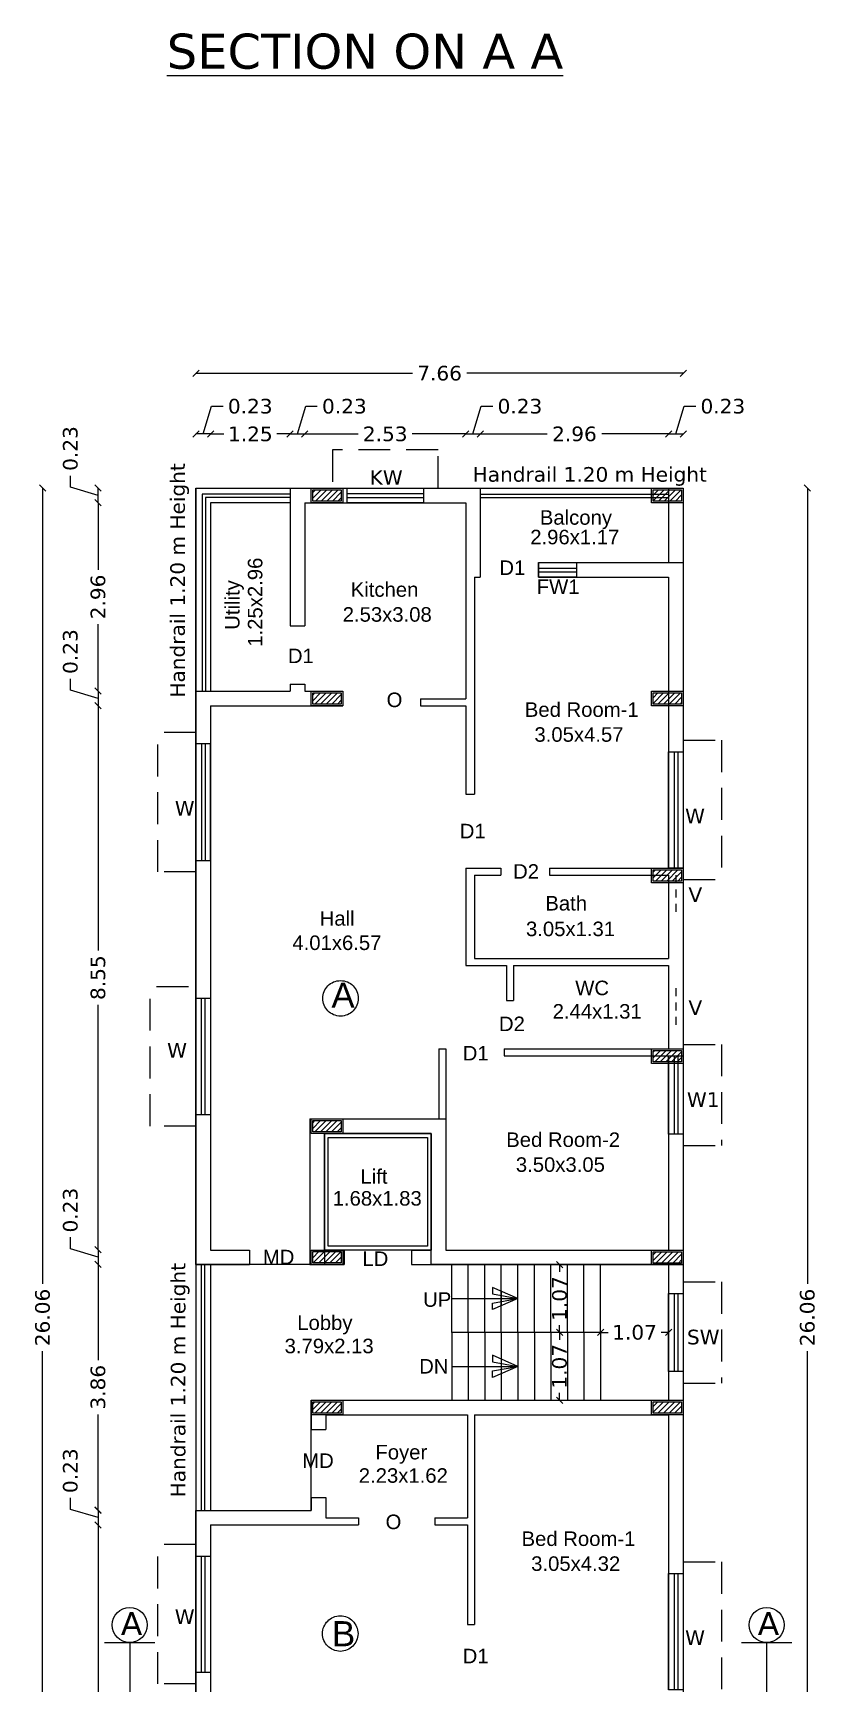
# Model space of a CAD drawing. Header units: metres. Extents: x 1161 to 1456, y 119 to 208.
# Drawn here: x 1337.3 to 1349.62, y 137.16 to 163.1 of the extents above; entities that cross this region are included whole.
import ezdxf

# ---------------------------------------------------------------- set-up
doc = ezdxf.new("R2010")
doc.units = ezdxf.units.M
doc.header["$MEASUREMENT"] = 0
doc.header["$PDMODE"] = 1
doc.header["$PDSIZE"] = -5
for name, pattern in [('ACAD_ISO02W100', [15, 12, -3]), ('DASHED', [0.75, 0.5, -0.25]), ('HIDDEN2', [0.1875, 0.125, -0.0625])]:
    doc.linetypes.add(name, pattern=pattern)
doc.layers.add('DIM', color=6, linetype='Continuous', lineweight=15)
doc.layers.add('HAT', color=9, linetype='Continuous', lineweight=15)
doc.layers.add('GRID', color=8, linetype='Continuous')
doc.layers.add('TEXT', color=7, linetype='Continuous')
doc.styles.add('100sc mnt', font='arial.ttf', dxfattribs={"height": 12})
doc.styles.get("Standard").update_dxf_attribs({"font": 'verdana.ttf'})
doc.dimstyles.new('app', dxfattribs={"dimtxt": 0.23, "dimasz": 0.1, "dimexe": 0.18, "dimexo": 0.0625, "dimgap": 0.09, "dimtad": 0, "dimzin": 0, "dimdsep": 46, "dimtxsty": 'Standard', "dimblk": 'OBLIQUE', "dimcen": 0.09, "dimse1": 1, "dimse2": 1, "dimclrd": 8, "dimclre": 8, "dimclrt": 6, "dimadec": 0, "dimazin": 0, "dimtfac": 1, "dimtofl": 0, "dimtmove": 0, "dimatfit": 3, "dimfxl": 0, "dimtolj": 1, "dimtzin": 0, "dimarcsym": 0})

# ---------------------------------------------------------------- blocks, each defined once
blk = doc.blocks.new('A$C1343161E')
at = {"layer": 'DIM'}
for p, q in [((-0.395, 0), (0.395, 0)), ((0, 0), (0, -1.205))]:
    blk.add_line(p, q, dxfattribs=at)
blk.add_circle((0, 0.275), 0.275, dxfattribs=at)
at = {"layer": 'TEXT'}
blk.add_text('A', height=0.359, dxfattribs=at).set_placement((-0.14, 0.119))
blk = doc.blocks.new('_Oblique')
at = {"layer": 'HAT', "color": 0, "linetype": 'Continuous', "lineweight": -2}
blk.add_line((-0.5, -0.5), (0.5, 0.5), dxfattribs=at)
blk = doc.blocks.new('*D115')
at = {"color": 8, "lineweight": -2}
for p, q in [((1341.452, 156.8), (1341.583, 157.235)), ((1341.583, 157.235), (1341.763, 157.235)), ((1341.337, 156.8), (1341.567, 156.8))]:
    blk.add_line(p, q, dxfattribs=at)
at = {"layer": 'DEFPOINTS', "color": 0}
for p in [(1341.567, 156.8), (1341.337, 155.704), (1341.567, 155.72)]:
    blk.add_point(p, dxfattribs=at)
at = {"color": 8, "lineweight": -2, "xscale": 0.1, "yscale": 0.1, "zscale": 0.1, "rotation": 180}
blk.add_blockref('_Oblique', (1341.337, 156.8), dxfattribs=at)
at = {"color": 8, "lineweight": -2, "xscale": 0.1, "yscale": 0.1, "zscale": 0.1}
blk.add_blockref('_Oblique', (1341.567, 156.8), dxfattribs=at)
at = {"color": 6, "insert": (1342.19, 157.235), "char_height": 0.23, "attachment_point": 5}
blk.add_mtext('\\A1;0.23', dxfattribs=at)
blk = doc.blocks.new('*D116')
at = {"color": 8, "lineweight": -2}
for p, q in [((1341.567, 156.8), (1342.407, 156.8)), ((1344.097, 156.8), (1343.257, 156.8))]:
    blk.add_line(p, q, dxfattribs=at)
at = {"layer": 'DEFPOINTS', "color": 0}
for p in [(1344.097, 156.8), (1341.567, 155.72), (1344.097, 155.72)]:
    blk.add_point(p, dxfattribs=at)
at = {"color": 8, "lineweight": -2, "xscale": 0.1, "yscale": 0.1, "zscale": 0.1, "rotation": 180}
blk.add_blockref('_Oblique', (1341.567, 156.8), dxfattribs=at)
at = {"color": 8, "lineweight": -2, "xscale": 0.1, "yscale": 0.1, "zscale": 0.1}
blk.add_blockref('_Oblique', (1344.097, 156.8), dxfattribs=at)
at = {"color": 6, "insert": (1342.832, 156.8), "char_height": 0.23, "attachment_point": 5}
blk.add_mtext('\\A1;2.53', dxfattribs=at)
blk = doc.blocks.new('*D117')
at = {"color": 8, "lineweight": -2}
for p, q in [((1344.212, 156.8), (1344.343, 157.235)), ((1344.343, 157.235), (1344.523, 157.235)), ((1344.097, 156.8), (1344.327, 156.8))]:
    blk.add_line(p, q, dxfattribs=at)
at = {"layer": 'DEFPOINTS', "color": 0}
for p in [(1344.327, 156.8), (1344.097, 155.72), (1344.327, 155.705)]:
    blk.add_point(p, dxfattribs=at)
at = {"color": 8, "lineweight": -2, "xscale": 0.1, "yscale": 0.1, "zscale": 0.1, "rotation": 180}
blk.add_blockref('_Oblique', (1344.097, 156.8), dxfattribs=at)
at = {"color": 8, "lineweight": -2, "xscale": 0.1, "yscale": 0.1, "zscale": 0.1}
blk.add_blockref('_Oblique', (1344.327, 156.8), dxfattribs=at)
at = {"color": 6, "insert": (1344.95, 157.235), "char_height": 0.23, "attachment_point": 5}
blk.add_mtext('\\A1;0.23', dxfattribs=at)
blk = doc.blocks.new('*D118')
at = {"color": 8, "lineweight": -2}
for p, q in [((1344.327, 156.8), (1345.379, 156.8)), ((1347.287, 156.8), (1346.236, 156.8))]:
    blk.add_line(p, q, dxfattribs=at)
at = {"layer": 'DEFPOINTS', "color": 0}
for p in [(1347.287, 156.8), (1344.327, 155.705), (1347.287, 155.731)]:
    blk.add_point(p, dxfattribs=at)
at = {"color": 8, "lineweight": -2, "xscale": 0.1, "yscale": 0.1, "zscale": 0.1, "rotation": 180}
blk.add_blockref('_Oblique', (1344.327, 156.8), dxfattribs=at)
at = {"color": 8, "lineweight": -2, "xscale": 0.1, "yscale": 0.1, "zscale": 0.1}
blk.add_blockref('_Oblique', (1347.287, 156.8), dxfattribs=at)
at = {"color": 6, "insert": (1345.807, 156.8), "char_height": 0.23, "attachment_point": 5}
blk.add_mtext('\\A1;2.96', dxfattribs=at)
blk = doc.blocks.new('*D119')
at = {"color": 8, "lineweight": -2}
for p, q in [((1347.402, 156.8), (1347.533, 157.235)), ((1347.533, 157.235), (1347.713, 157.235)), ((1347.287, 156.8), (1347.517, 156.8))]:
    blk.add_line(p, q, dxfattribs=at)
at = {"layer": 'DEFPOINTS', "color": 0}
for p in [(1347.517, 156.8), (1347.287, 155.731), (1347.517, 155.731)]:
    blk.add_point(p, dxfattribs=at)
at = {"color": 8, "lineweight": -2, "xscale": 0.1, "yscale": 0.1, "zscale": 0.1, "rotation": 180}
blk.add_blockref('_Oblique', (1347.287, 156.8), dxfattribs=at)
at = {"color": 8, "lineweight": -2, "xscale": 0.1, "yscale": 0.1, "zscale": 0.1}
blk.add_blockref('_Oblique', (1347.517, 156.8), dxfattribs=at)
at = {"color": 6, "insert": (1348.14, 157.235), "char_height": 0.23, "attachment_point": 5}
blk.add_mtext('\\A1;0.23', dxfattribs=at)
blk = doc.blocks.new('*D120')
at = {"color": 8, "lineweight": -2}
for p, q in [((1340.087, 156.8), (1340.296, 156.8)), ((1341.337, 156.8), (1341.129, 156.8))]:
    blk.add_line(p, q, dxfattribs=at)
at = {"layer": 'DEFPOINTS', "color": 0}
for p in [(1341.337, 156.8), (1340.087, 155.72), (1341.337, 155.72)]:
    blk.add_point(p, dxfattribs=at)
at = {"color": 8, "lineweight": -2, "xscale": 0.1, "yscale": 0.1, "zscale": 0.1, "rotation": 180}
blk.add_blockref('_Oblique', (1340.087, 156.8), dxfattribs=at)
at = {"color": 8, "lineweight": -2, "xscale": 0.1, "yscale": 0.1, "zscale": 0.1}
blk.add_blockref('_Oblique', (1341.337, 156.8), dxfattribs=at)
at = {"color": 6, "insert": (1340.712, 156.8), "char_height": 0.23, "attachment_point": 5}
blk.add_mtext('\\A1;1.25', dxfattribs=at)
blk = doc.blocks.new('*D121')
at = {"color": 8, "lineweight": -2}
for p, q in [((1337.883, 155.965), (1337.883, 156.145)), ((1338.318, 155.835), (1337.883, 155.965)), ((1338.318, 155.72), (1338.318, 155.95))]:
    blk.add_line(p, q, dxfattribs=at)
at = {"layer": 'DEFPOINTS', "color": 0}
for p in [(1338.318, 155.95), (1340.087, 155.95), (1340.087, 155.72)]:
    blk.add_point(p, dxfattribs=at)
at = {"color": 8, "lineweight": -2, "xscale": 0.1, "yscale": 0.1, "zscale": 0.1}
for p, rotation in [((1338.318, 155.95), 90), ((1338.318, 155.72), 270)]:
    blk.add_blockref('_Oblique', p, dxfattribs=dict(at, rotation=rotation))
at = {"color": 6, "insert": (1337.883, 156.572), "char_height": 0.23, "attachment_point": 5, "rotation": 90}
blk.add_mtext('\\A1;0.23', dxfattribs=at)
blk = doc.blocks.new('*D122')
at = {"color": 8, "lineweight": -2}
for p, q in [((1338.318, 155.721), (1338.318, 154.668)), ((1338.318, 152.76), (1338.318, 153.812))]:
    blk.add_line(p, q, dxfattribs=at)
at = {"layer": 'DEFPOINTS', "color": 0}
for p in [(1340.087, 155.721), (1338.318, 152.76), (1340.087, 152.76)]:
    blk.add_point(p, dxfattribs=at)
at = {"color": 8, "lineweight": -2, "xscale": 0.1, "yscale": 0.1, "zscale": 0.1}
for p, rotation in [((1338.318, 155.721), 90), ((1338.318, 152.76), 270)]:
    blk.add_blockref('_Oblique', p, dxfattribs=dict(at, rotation=rotation))
at = {"color": 6, "insert": (1338.318, 154.24), "char_height": 0.23, "attachment_point": 5, "rotation": 90}
blk.add_mtext('\\A1;2.96', dxfattribs=at)
blk = doc.blocks.new('*D123')
at = {"color": 8, "lineweight": -2}
for p, q in [((1337.883, 152.775), (1337.883, 152.955)), ((1338.318, 152.645), (1337.883, 152.775)), ((1338.318, 152.76), (1338.318, 152.53))]:
    blk.add_line(p, q, dxfattribs=at)
at = {"layer": 'DEFPOINTS', "color": 0}
for p in [(1338.318, 152.53), (1340.087, 152.76), (1340.087, 152.53)]:
    blk.add_point(p, dxfattribs=at)
at = {"color": 8, "lineweight": -2, "xscale": 0.1, "yscale": 0.1, "zscale": 0.1}
for p, rotation in [((1338.318, 152.76), 90), ((1338.318, 152.53), 270)]:
    blk.add_blockref('_Oblique', p, dxfattribs=dict(at, rotation=rotation))
at = {"color": 6, "insert": (1337.883, 153.382), "char_height": 0.23, "attachment_point": 5, "rotation": 90}
blk.add_mtext('\\A1;0.23', dxfattribs=at)
blk = doc.blocks.new('*D68')
at = {"color": 8, "lineweight": -2}
for p, q in [((1338.318, 152.534), (1338.318, 148.687)), ((1338.318, 143.984), (1338.318, 147.83))]:
    blk.add_line(p, q, dxfattribs=at)
at = {"layer": 'DEFPOINTS', "color": 0}
for p in [(1340.087, 152.534), (1338.318, 143.984), (1340.087, 143.984)]:
    blk.add_point(p, dxfattribs=at)
at = {"color": 8, "lineweight": -2, "xscale": 0.1, "yscale": 0.1, "zscale": 0.1}
for p, rotation in [((1338.318, 152.534), 90), ((1338.318, 143.984), 270)]:
    blk.add_blockref('_Oblique', p, dxfattribs=dict(at, rotation=rotation))
at = {"color": 6, "insert": (1338.318, 148.259), "char_height": 0.23, "attachment_point": 5, "rotation": 90}
blk.add_mtext('\\A1;8.55', dxfattribs=at)
blk = doc.blocks.new('*D69')
at = {"color": 8, "lineweight": -2}
for p, q in [((1337.883, 143.999), (1337.883, 144.179)), ((1338.318, 143.869), (1337.883, 143.999)), ((1338.318, 143.984), (1338.318, 143.754))]:
    blk.add_line(p, q, dxfattribs=at)
at = {"layer": 'DEFPOINTS', "color": 0}
for p in [(1340.087, 143.984), (1338.318, 143.754), (1340.087, 143.754)]:
    blk.add_point(p, dxfattribs=at)
at = {"color": 8, "lineweight": -2, "xscale": 0.1, "yscale": 0.1, "zscale": 0.1}
for p, rotation in [((1338.318, 143.984), 90), ((1338.318, 143.754), 270)]:
    blk.add_blockref('_Oblique', p, dxfattribs=dict(at, rotation=rotation))
at = {"color": 6, "insert": (1337.883, 144.606), "char_height": 0.23, "attachment_point": 5, "rotation": 90}
blk.add_mtext('\\A1;0.23', dxfattribs=at)
blk = doc.blocks.new('*D70')
at = {"color": 8, "lineweight": -2}
for p, q in [((1338.318, 143.754), (1338.318, 142.251)), ((1338.318, 139.894), (1338.318, 141.396))]:
    blk.add_line(p, q, dxfattribs=at)
at = {"layer": 'DEFPOINTS', "color": 0}
for p in [(1340.087, 143.754), (1338.318, 139.894), (1340.087, 139.894)]:
    blk.add_point(p, dxfattribs=at)
at = {"color": 8, "lineweight": -2, "xscale": 0.1, "yscale": 0.1, "zscale": 0.1}
for p, rotation in [((1338.318, 143.754), 90), ((1338.318, 139.894), 270)]:
    blk.add_blockref('_Oblique', p, dxfattribs=dict(at, rotation=rotation))
at = {"color": 6, "insert": (1338.318, 141.824), "char_height": 0.23, "attachment_point": 5, "rotation": 90}
blk.add_mtext('\\A1;3.86', dxfattribs=at)
blk = doc.blocks.new('*D124')
at = {"color": 8, "lineweight": -2}
for p, q in [((1337.883, 139.905), (1337.883, 140.085)), ((1338.318, 139.775), (1337.883, 139.905)), ((1338.318, 139.89), (1338.318, 139.66))]:
    blk.add_line(p, q, dxfattribs=at)
at = {"layer": 'DEFPOINTS', "color": 0}
for p in [(1340.087, 139.89), (1338.318, 139.66), (1340.087, 139.66)]:
    blk.add_point(p, dxfattribs=at)
at = {"color": 8, "lineweight": -2, "xscale": 0.1, "yscale": 0.1, "zscale": 0.1}
for p, rotation in [((1338.318, 139.89), 90), ((1338.318, 139.66), 270)]:
    blk.add_blockref('_Oblique', p, dxfattribs=dict(at, rotation=rotation))
at = {"color": 6, "insert": (1337.883, 140.512), "char_height": 0.23, "attachment_point": 5, "rotation": 90}
blk.add_mtext('\\A1;0.23', dxfattribs=at)
blk = doc.blocks.new('*D125')
at = {"color": 8, "lineweight": -2}
for p, q in [((1338.318, 139.66), (1338.318, 136.999)), ((1338.318, 133.48), (1338.318, 136.14))]:
    blk.add_line(p, q, dxfattribs=at)
at = {"layer": 'DEFPOINTS', "color": 0}
for p in [(1340.087, 139.66), (1338.318, 133.48), (1340.087, 133.48)]:
    blk.add_point(p, dxfattribs=at)
at = {"color": 8, "lineweight": -2, "xscale": 0.1, "yscale": 0.1, "zscale": 0.1}
for p, rotation in [((1338.318, 139.66), 90), ((1338.318, 133.48), 270)]:
    blk.add_blockref('_Oblique', p, dxfattribs=dict(at, rotation=rotation))
at = {"color": 6, "insert": (1338.318, 136.57), "char_height": 0.23, "attachment_point": 5, "rotation": 90}
blk.add_mtext('\\A1;6.18', dxfattribs=at)
blk = doc.blocks.new('*D129')
at = {"color": 8, "lineweight": -2}
for p, q in [((1337.446, 155.95), (1337.446, 143.448)), ((1337.446, 129.89), (1337.446, 142.391))]:
    blk.add_line(p, q, dxfattribs=at)
at = {"layer": 'DEFPOINTS', "color": 0}
for p in [(1337.446, 155.95), (1339.857, 155.95), (1339.857, 129.89)]:
    blk.add_point(p, dxfattribs=at)
at = {"color": 8, "lineweight": -2, "xscale": 0.1, "yscale": 0.1, "zscale": 0.1}
for p, rotation in [((1337.446, 155.95), 90), ((1337.446, 129.89), 270)]:
    blk.add_blockref('_Oblique', p, dxfattribs=dict(at, rotation=rotation))
at = {"color": 6, "insert": (1337.446, 142.92), "char_height": 0.23, "attachment_point": 5, "rotation": 90}
blk.add_mtext('\\A1;26.06', dxfattribs=at)
blk = doc.blocks.new('*D144')
at = {"color": 8, "lineweight": -2}
for p, q in [((1345.573, 143.75), (1345.573, 143.635)), ((1345.573, 142.685), (1345.573, 142.799))]:
    blk.add_line(p, q, dxfattribs=at)
at = {"layer": 'DEFPOINTS', "color": 0}
for p in [(1345.573, 143.75), (1345.58, 143.75), (1345.58, 142.685)]:
    blk.add_point(p, dxfattribs=at)
at = {"color": 8, "lineweight": -2, "xscale": 0.1, "yscale": 0.1, "zscale": 0.1}
for p, rotation in [((1345.573, 143.75), 90), ((1345.573, 142.685), 270)]:
    blk.add_blockref('_Oblique', p, dxfattribs=dict(at, rotation=rotation))
at = {"color": 6, "insert": (1345.573, 143.217), "char_height": 0.23, "attachment_point": 5, "rotation": 90}
blk.add_mtext('\\A1;1.07', dxfattribs=at)
blk = doc.blocks.new('*D71')
at = {"color": 8, "lineweight": -2}
for p, q in [((1345.573, 142.685), (1345.573, 142.57)), ((1345.573, 141.62), (1345.573, 141.734))]:
    blk.add_line(p, q, dxfattribs=at)
at = {"layer": 'DEFPOINTS', "color": 0}
for p in [(1345.573, 142.685), (1345.573, 141.62), (1345.573, 141.62)]:
    blk.add_point(p, dxfattribs=at)
at = {"color": 8, "lineweight": -2, "xscale": 0.1, "yscale": 0.1, "zscale": 0.1}
for p, rotation in [((1345.573, 142.685), 90), ((1345.573, 141.62), 270)]:
    blk.add_blockref('_Oblique', p, dxfattribs=dict(at, rotation=rotation))
at = {"color": 6, "insert": (1345.573, 142.152), "char_height": 0.23, "attachment_point": 5, "rotation": 90}
blk.add_mtext('\\A1;1.07', dxfattribs=at)
blk = doc.blocks.new('*D145')
at = {"color": 8, "lineweight": -2}
for p, q in [((1346.217, 142.685), (1346.335, 142.685)), ((1347.287, 142.685), (1347.17, 142.685))]:
    blk.add_line(p, q, dxfattribs=at)
at = {"layer": 'DEFPOINTS', "color": 0}
for p in [(1346.217, 142.685), (1347.287, 142.685), (1347.287, 142.685)]:
    blk.add_point(p, dxfattribs=at)
at = {"color": 8, "lineweight": -2, "xscale": 0.1, "yscale": 0.1, "zscale": 0.1, "rotation": 180}
blk.add_blockref('_Oblique', (1346.217, 142.685), dxfattribs=at)
at = {"color": 8, "lineweight": -2, "xscale": 0.1, "yscale": 0.1, "zscale": 0.1}
blk.add_blockref('_Oblique', (1347.287, 142.685), dxfattribs=at)
at = {"color": 6, "insert": (1346.752, 142.685), "char_height": 0.23, "attachment_point": 5}
blk.add_mtext('\\A1;1.07', dxfattribs=at)
blk = doc.blocks.new('*D103')
at = {"color": 8, "lineweight": -2}
for p, q in [((1339.972, 156.8), (1340.103, 157.235)), ((1340.103, 157.235), (1340.283, 157.235)), ((1340.087, 156.8), (1339.857, 156.8))]:
    blk.add_line(p, q, dxfattribs=at)
at = {"layer": 'DEFPOINTS', "color": 0}
for p in [(1339.857, 156.8), (1339.857, 155.72), (1340.087, 155.72)]:
    blk.add_point(p, dxfattribs=at)
at = {"color": 8, "lineweight": -2, "xscale": 0.1, "yscale": 0.1, "zscale": 0.1, "rotation": 180}
blk.add_blockref('_Oblique', (1339.857, 156.8), dxfattribs=at)
at = {"color": 8, "lineweight": -2, "xscale": 0.1, "yscale": 0.1, "zscale": 0.1}
blk.add_blockref('_Oblique', (1340.087, 156.8), dxfattribs=at)
at = {"color": 6, "insert": (1340.71, 157.235), "char_height": 0.23, "attachment_point": 5}
blk.add_mtext('\\A1;0.23', dxfattribs=at)
blk = doc.blocks.new('*D110')
at = {"color": 8, "lineweight": -2}
for p, q in [((1339.857, 157.754), (1343.259, 157.754)), ((1347.517, 157.754), (1344.116, 157.754))]:
    blk.add_line(p, q, dxfattribs=at)
at = {"layer": 'DEFPOINTS', "color": 0}
for p in [(1347.517, 157.754), (1339.857, 155.95), (1347.517, 155.95)]:
    blk.add_point(p, dxfattribs=at)
at = {"color": 8, "lineweight": -2, "xscale": 0.1, "yscale": 0.1, "zscale": 0.1, "rotation": 180}
blk.add_blockref('_Oblique', (1339.857, 157.754), dxfattribs=at)
at = {"color": 8, "lineweight": -2, "xscale": 0.1, "yscale": 0.1, "zscale": 0.1}
blk.add_blockref('_Oblique', (1347.517, 157.754), dxfattribs=at)
at = {"color": 6, "insert": (1343.687, 157.754), "char_height": 0.23, "attachment_point": 5}
blk.add_mtext('\\A1;7.66', dxfattribs=at)
blk = doc.blocks.new('*D111')
at = {"color": 8, "lineweight": -2}
for p, q in [((1349.469, 155.95), (1349.469, 143.448)), ((1349.469, 129.89), (1349.469, 142.391))]:
    blk.add_line(p, q, dxfattribs=at)
at = {"layer": 'DEFPOINTS', "color": 0}
for p in [(1347.517, 155.95), (1347.517, 129.89), (1349.469, 129.89)]:
    blk.add_point(p, dxfattribs=at)
at = {"color": 8, "lineweight": -2, "xscale": 0.1, "yscale": 0.1, "zscale": 0.1}
for p, rotation in [((1349.469, 155.95), 90), ((1349.469, 129.89), 270)]:
    blk.add_blockref('_Oblique', p, dxfattribs=dict(at, rotation=rotation))
at = {"color": 6, "insert": (1349.469, 142.92), "char_height": 0.23, "attachment_point": 5, "rotation": 90}
blk.add_mtext('\\A1;26.06', dxfattribs=at)
blk = doc.blocks.new('A$C360518C6')
at = {"layer": 'GRID'}
h = blk.add_hatch(dxfattribs=at)
h.set_pattern_fill('ANSI31', color=256, scale=0.5)
h.set_pattern_definition([(45, (1868.51851, -3008.56876), (-0.0441941738, 0.0441941738), [])])
h.paths.add_polyline_path([(-0.475, -0.203), (-0.475, -0.025), (-0.025, -0.025), (-0.025, -0.203)])
for points in [[(-0.5, -0.229), (-0.5, 0), (0, 0), (0, -0.229)], [(-0.475, -0.203), (-0.475, -0.025), (-0.025, -0.025), (-0.025, -0.203)]]:
    blk.add_lwpolyline(points, close=True)

msp = doc.modelspace()

# ---------------------------------------------------------------- linework, layer by layer
for p, q in [((1339.8573, 155.9496), (1339.8573, 129.8896)), ((1339.8573, 155.9496), (1347.5173, 155.9496)), ((1341.3373, 155.9496), (1341.3373, 153.784)), ((1344.3273, 155.9496), (1344.3273, 154.5496)), ((1347.2873, 155.9496), (1347.2873, 154.7796)), ((1347.5173, 155.9496), (1347.5173, 129.8896)), ((1341.5673, 155.7196), (1341.5673, 153.784)), ((1341.5673, 155.7196), (1344.0973, 155.7196)), ((1342.2323, 155.8646), (1343.4323, 155.8646)), ((1342.2323, 155.8046), (1343.4323, 155.8046)), ((1344.0973, 155.7196), (1344.0973, 152.6396)), ((1344.3273, 155.8537), (1347.2873, 155.8537)), ((1344.3273, 155.8), (1347.2873, 155.8)), ((1345.2417, 154.7796), (1345.2417, 154.5496)), ((1345.2417, 154.7796), (1347.5173, 154.7796)), ((1345.2417, 154.6946), (1345.8417, 154.6946)), ((1345.2417, 154.6346), (1345.8417, 154.6346)), ((1344.2373, 154.5496), (1344.2373, 151.144)), ((1344.2373, 154.5496), (1344.3273, 154.5496)), ((1345.2417, 154.5496), (1347.2873, 154.5496)), ((1347.2873, 154.5496), (1347.2873, 149.9796)), ((1341.3373, 153.784), (1341.5673, 153.784)), ((1341.3373, 152.8696), (1341.3373, 152.7596)), ((1341.3373, 152.8696), (1341.5673, 152.8696)), ((1341.5673, 152.8696), (1341.5673, 152.7596)), ((1339.8573, 152.7596), (1341.3373, 152.7596)), ((1340.0873, 152.5296), (1340.0873, 143.9796)), ((1340.0873, 152.5296), (1342.1673, 152.5296)), ((1341.5673, 152.7596), (1342.1673, 152.7596)), ((1342.1673, 152.7596), (1342.1673, 152.5296)), ((1343.3865, 152.6396), (1343.3865, 152.5296)), ((1343.3865, 152.6396), (1344.0973, 152.6396)), ((1343.3865, 152.5296), (1344.0973, 152.5296)), ((1344.0973, 152.5296), (1344.0973, 151.144)), ((1339.9423, 151.9296), (1339.9423, 150.1008)), ((1340.0023, 151.9296), (1340.0023, 150.1008)), ((1347.3723, 151.8084), (1347.3723, 149.9796)), ((1347.4323, 151.8084), (1347.4323, 149.9796)), ((1344.0973, 151.144), (1344.2373, 151.144)), ((1344.0973, 149.9796), (1344.0973, 148.4496)), ((1344.0973, 149.9796), (1344.6505, 149.9796)), ((1344.6505, 149.9796), (1344.6505, 149.8696)), ((1345.4125, 149.9796), (1345.4125, 149.8696)), ((1345.4125, 149.9796), (1347.2873, 149.9796)), ((1344.2373, 149.8696), (1344.2373, 148.5596)), ((1344.2373, 149.8696), (1344.6505, 149.8696)), ((1345.4125, 149.8696), (1347.2873, 149.8696)), ((1347.2873, 149.8696), (1347.2873, 148.5596)), ((1344.0973, 148.4496), (1344.7373, 148.4496)), ((1344.2373, 148.5596), (1347.2873, 148.5596)), ((1344.7373, 148.4496), (1344.7373, 147.9016)), ((1344.8473, 148.4496), (1344.8473, 147.9016)), ((1344.8473, 148.4496), (1347.2873, 148.4496)), ((1347.2873, 148.4496), (1347.2873, 147.1396)), ((1339.9423, 146.1059), (1339.9423, 147.9347)), ((1340.0023, 146.1059), (1340.0023, 147.9347)), ((1344.7373, 147.9016), (1344.8473, 147.9016)), ((1343.6773, 147.1396), (1343.6773, 146.0382)), ((1343.6773, 147.1396), (1343.7873, 147.1396)), ((1343.7873, 147.1396), (1343.7873, 143.9796)), ((1344.7017, 147.1396), (1344.7017, 147.0296)), ((1344.7017, 147.1396), (1347.2873, 147.1396)), ((1344.7017, 147.0296), (1347.2873, 147.0296)), ((1347.2873, 147.0296), (1347.2873, 143.9796)), ((1347.3723, 147.0296), (1347.3723, 145.8008)), ((1347.4323, 147.0296), (1347.4323, 145.8008)), ((1341.6473, 146.0382), (1341.6473, 143.7496)), ((1341.6473, 146.0382), (1343.7873, 146.0382)), ((1341.8773, 145.8096), (1341.8773, 143.9796)), ((1341.8773, 145.8096), (1343.5573, 145.8096)), ((1343.5573, 145.8096), (1343.5573, 143.9796)), ((1340.0873, 143.9796), (1340.7005, 143.9796)), ((1340.7005, 143.9796), (1340.7005, 143.7496)), ((1341.8773, 143.9796), (1342.1873, 143.9796)), ((1342.1873, 143.9796), (1342.1873, 143.7496)), ((1343.2473, 143.9796), (1343.5573, 143.9796)), ((1343.2473, 143.9796), (1343.2473, 143.7496)), ((1343.7873, 143.9796), (1347.2873, 143.9796)), ((1339.8573, 143.7496), (1340.7005, 143.7496)), ((1339.9378, 143.7496), (1339.9378, 139.8896)), ((1339.9915, 143.7496), (1339.9915, 139.8896)), ((1340.0873, 143.7496), (1340.0873, 139.8896)), ((1341.6473, 143.7496), (1342.1873, 143.7496)), ((1343.2473, 143.7496), (1347.2873, 143.7496)), ((1343.8773, 142.6846), (1343.8773, 143.7496)), ((1344.1373, 142.6846), (1344.1373, 143.7496)), ((1344.3973, 142.6846), (1344.3973, 143.7496)), ((1344.6573, 142.6846), (1344.6573, 143.7496)), ((1344.9173, 142.6846), (1344.9173, 143.7496)), ((1345.1773, 142.6846), (1345.1773, 143.7496)), ((1345.4373, 142.6846), (1345.4373, 143.7496)), ((1345.6973, 142.6846), (1345.6973, 143.7496)), ((1345.9573, 142.6846), (1345.9573, 143.7496)), ((1346.2173, 142.6846), (1346.2173, 143.7496)), ((1347.2873, 143.7496), (1347.2873, 141.6196)), ((1343.8773, 143.218), (1344.9173, 143.218)), ((1344.9173, 143.218), (1344.5212, 143.3923)), ((1344.5212, 143.3923), (1344.5212, 143.2894)), ((1344.5212, 143.2894), (1344.9173, 143.218)), ((1344.9173, 143.218), (1344.5212, 143.0436)), ((1344.5212, 143.1465), (1344.9173, 143.218)), ((1344.6573, 143.3324), (1344.6573, 143.1035)), ((1347.3723, 143.299), (1347.3723, 142.0702)), ((1347.4323, 143.299), (1347.4323, 142.0702)), ((1344.5212, 143.0436), (1344.5212, 143.1465)), ((1343.8773, 142.6846), (1343.8773, 141.6196)), ((1346.2173, 142.6846), (1343.8773, 142.6846)), ((1344.1373, 142.6846), (1344.1373, 141.6196)), ((1344.3973, 142.6846), (1344.3973, 141.6196)), ((1344.6573, 142.6846), (1344.6573, 141.6196)), ((1344.9173, 142.6846), (1344.9173, 141.6196)), ((1345.1773, 142.6846), (1345.1773, 141.6196)), ((1345.4373, 142.6846), (1345.4373, 141.6196)), ((1345.6973, 142.6846), (1345.6973, 141.6196)), ((1345.9573, 142.6846), (1345.9573, 141.6196)), ((1346.2173, 142.6846), (1346.2173, 141.6196)), ((1343.8773, 142.1512), (1344.9173, 142.1512)), ((1344.9173, 142.1512), (1344.5212, 142.3255)), ((1344.5212, 142.3255), (1344.5212, 142.2226)), ((1344.5212, 142.2226), (1344.9173, 142.1512)), ((1344.9173, 142.1512), (1344.5212, 141.9768)), ((1344.5212, 142.0797), (1344.9173, 142.1512)), ((1344.5212, 141.9768), (1344.5212, 142.0797)), ((1341.6673, 141.6196), (1341.6673, 141.1596)), ((1341.6673, 141.6196), (1347.2873, 141.6196)), ((1341.8973, 141.3896), (1341.8973, 141.1596)), ((1341.8973, 141.3896), (1344.1273, 141.3896)), ((1344.1273, 141.3896), (1344.1273, 139.7696)), ((1344.2373, 141.3896), (1344.2373, 138.094)), ((1344.2373, 141.3896), (1347.2873, 141.3896)), ((1347.2873, 141.3896), (1347.2873, 137.0696)), ((1341.6673, 141.1596), (1341.8973, 141.1596)), ((1341.6673, 140.0928), (1341.6673, 139.8896)), ((1341.6673, 140.0928), (1341.8973, 140.0928)), ((1341.8973, 140.0928), (1341.8973, 139.7696)), ((1339.8573, 139.8896), (1341.6673, 139.8896)), ((1340.0873, 139.6596), (1340.0873, 133.4796)), ((1340.0873, 139.6596), (1342.4123, 139.6596)), ((1341.8973, 139.7696), (1342.4123, 139.7696)), ((1342.4123, 139.7696), (1342.4123, 139.6596)), ((1343.6123, 139.7696), (1344.1273, 139.7696)), ((1343.6123, 139.7696), (1343.6123, 139.6596)), ((1343.6123, 139.6596), (1344.1273, 139.6596)), ((1344.1273, 139.6596), (1344.1273, 138.094)), ((1339.9423, 137.3433), (1339.9423, 139.1721)), ((1340.0023, 137.3433), (1340.0023, 139.1721)), ((1347.3723, 138.8984), (1347.3723, 137.0696)), ((1347.4323, 138.8984), (1347.4323, 137.0696)), ((1344.1273, 138.094), (1344.2373, 138.094))]:
    msp.add_line(p, q)
at = {"linetype": 'DASHED'}
for p, q in [((1339.8573, 152.1096), (1339.2573, 152.1096)), ((1339.2573, 149.9208), (1339.2573, 152.1096)), ((1347.5173, 151.9884), (1348.1173, 151.9884)), ((1348.1173, 151.9884), (1348.1173, 149.7996)), ((1339.8573, 149.9208), (1339.2573, 149.9208)), ((1347.5173, 149.7996), (1348.1173, 149.7996)), ((1339.7373, 148.1147), (1339.1373, 148.1147)), ((1339.1373, 145.9259), (1339.1373, 148.1147)), ((1347.5173, 147.2096), (1348.1173, 147.2096)), ((1348.1173, 147.2096), (1348.1173, 145.6208)), ((1339.8573, 145.9259), (1339.1373, 145.9259)), ((1347.5173, 145.6208), (1348.1173, 145.6208)), ((1347.5173, 143.479), (1348.1173, 143.479)), ((1348.1173, 143.479), (1348.1173, 141.8902)), ((1347.5173, 141.8902), (1348.1173, 141.8902)), ((1339.8573, 139.3521), (1339.2573, 139.3521)), ((1339.2573, 137.1633), (1339.2573, 139.3521)), ((1347.5173, 139.0784), (1348.1173, 139.0784)), ((1348.1173, 139.0784), (1348.1173, 136.8896)), ((1339.8573, 137.1633), (1339.2573, 137.1633))]:
    msp.add_line(p, q, dxfattribs=at)
at = {"linetype": 'HIDDEN2'}
for p, q in [((1347.4023, 149.8696), (1347.4023, 149.2696)), ((1347.4023, 148.0946), (1347.4023, 147.4946))]:
    msp.add_line(p, q, dxfattribs=at)
at = {"linetype": 'DASHED'}
msp.add_lwpolyline([(1343.6623, 155.9496), (1343.6623, 156.5496), (1342.0023, 156.5496), (1342.0023, 155.9496)], dxfattribs=at)
for points in [[(1339.8573, 155.9496), (1347.5173, 155.9496), (1347.5173, 143.7496)], [(1341.3373, 155.8537), (1339.9532, 155.8537), (1339.9532, 152.7596)], [(1341.3373, 155.8), (1340.0069, 155.8), (1340.0069, 152.7596)], [(1341.3373, 155.7196), (1340.0873, 155.7196), (1340.0873, 152.7596)]]:
    msp.add_lwpolyline(points)
for points in [[(1339.8573, 155.9496), (1347.5173, 155.9496), (1347.5173, 143.7496), (1343.5573, 143.7496), (1343.5573, 145.8096), (1341.9373, 145.8096), (1341.8773, 145.8096), (1341.8773, 143.7496), (1339.8573, 143.7496)], [(1342.2323, 155.9496), (1343.4323, 155.9496), (1343.4323, 155.7196), (1342.2323, 155.7196)], [(1345.2417, 154.7796), (1345.8417, 154.7796), (1345.8417, 154.5496), (1345.2417, 154.5496)], [(1340.0873, 151.9296), (1339.8573, 151.9296), (1339.8573, 150.1008), (1340.0873, 150.1008)], [(1347.2873, 151.8084), (1347.5173, 151.8084), (1347.5173, 149.9796), (1347.2873, 149.9796)], [(1340.0873, 146.1059), (1339.8573, 146.1059), (1339.8573, 147.9347), (1340.0873, 147.9347)], [(1347.2873, 147.0296), (1347.5173, 147.0296), (1347.5173, 145.8008), (1347.2873, 145.8008)], [(1341.8773, 145.8096), (1343.5573, 145.8096), (1343.5573, 143.9796), (1341.8773, 143.9796)], [(1341.9373, 145.7496), (1343.4973, 145.7496), (1343.4973, 144.0396), (1341.9373, 144.0396)], [(1347.2873, 143.299), (1347.5173, 143.299), (1347.5173, 142.0702), (1347.2873, 142.0702)], [(1339.8573, 139.8896), (1341.6673, 139.8896), (1341.6673, 141.6196), (1347.5173, 141.6196), (1347.5173, 129.8896), (1339.8573, 129.8896)], [(1340.0873, 137.3433), (1339.8573, 137.3433), (1339.8573, 139.1721), (1340.0873, 139.1721)], [(1347.2873, 138.8984), (1347.5173, 138.8984), (1347.5173, 137.0696), (1347.2873, 137.0696)]]:
    msp.add_lwpolyline(points, close=True)
at = {"linetype": 'ACAD_ISO02W100'}
for centre in [(1342.1301, 147.9334), (1342.1258, 137.9531)]:
    msp.add_circle(centre, 0.279, dxfattribs=at)

# ---------------------------------------------------------------- block references
for name, p in [('A$C360518C6', (1342.1673, 155.9496)), ('A$C360518C6', (1347.5173, 155.9496)), ('A$C360518C6', (1342.1673, 152.7582)), ('A$C360518C6', (1347.5173, 152.7582)), ('A$C360518C6', (1347.5173, 149.9796)), ('A$C360518C6', (1347.5173, 147.1396)), ('A$C360518C6', (1342.1673, 146.0382)), ('A$C360518C6', (1342.1673, 143.9796)), ('A$C360518C6', (1347.5173, 143.9782)), ('A$C360518C6', (1342.1673, 141.6196)), ('A$C360518C6', (1347.5173, 141.6196)), ('A$C1343161E', (1338.8166, 137.8135)), ('A$C1343161E', (1348.8289, 137.8135))]:
    msp.add_blockref(name, p)

# ---------------------------------------------------------------- texts
for s, height, p in [('%%USECTION ON A A', 0.55, (1339.3976, 162.5398)), ('KW', 0.23, (1342.5879, 156.0017)), ('Handrail 1.20 m Height', 0.23, (1344.2071, 156.0505)), ('W', 0.23, (1339.5242, 150.8054)), ('W', 0.23, (1347.5469, 150.6842)), ('V', 0.23, (1347.5994, 149.4452)), ('V', 0.23, (1347.5994, 147.6702)), ('W1', 0.23, (1347.5756, 146.228)), ('SW', 0.23, (1347.5756, 142.4974)), ('W', 0.23, (1347.5469, 137.7742))]:
    msp.add_text(s, height=height).set_placement(p)
for s, rotation, p in [('Handrail 1.20 m Height', 90, (1339.6828, 152.6582)), ('W', 360, (1339.4042, 147)), ('Handrail 1.20 m Height', 90, (1339.6917, 140.0932)), ('W', 360, (1339.5242, 138.1018))]:
    msp.add_text(s, height=0.23, rotation=rotation).set_placement(p)
at = {"style": '100sc mnt'}
for s, height, p in [('Balcony', 0.22819, (1345.2632, 155.3746)), ('2.96x1.17', 0.22819, (1345.1125, 155.0669)), ('D1', 0.22819, (1344.6271, 154.5853)), ('Kitchen', 0.22819, (1342.2905, 154.2425)), ('FW1', 0.22819, (1345.214, 154.2862)), ('2.53x3.08', 0.22819, (1342.1639, 153.8511)), ('D1', 0.22819, (1341.3025, 153.2003)), ('O', 0.2282, (1342.8542, 152.5094)), ('Bed Room-1', 0.22819, (1345.0272, 152.3561)), ('3.05x4.57', 0.22819, (1345.1782, 151.9647)), ('D1', 0.22819, (1344.0045, 150.4476)), ('D2', 0.22819, (1344.8425, 149.8134)), ('Bath', 0.22819, (1345.3494, 149.3137)), ('Hall', 0.22819, (1341.8024, 149.075)), ('4.01x6.57', 0.22819, (1341.3728, 148.6929)), ('3.05x1.31', 0.22819, (1345.0456, 148.9107)), ('A', 0.3943, (1341.9857, 147.785)), ('WC', 0.22819, (1345.8199, 147.9831)), ('D2', 0.22819, (1344.6202, 147.4186)), ('2.44x1.31', 0.22819, (1345.4648, 147.6155)), ('D1', 0.22819, (1344.0511, 146.9578)), ('Bed Room-2', 0.22819, (1344.7351, 145.5989)), ('Lift', 0.22819, (1342.4428, 145.0213)), ('3.50x3.05', 0.22819, (1344.8862, 145.2075)), ('1.68x1.83', 0.22819, (1342.0064, 144.6773)), ('MD', 0.22819, (1340.9088, 143.7551)), ('LD', 0.22819, (1342.4738, 143.7287)), ('UP', 0.22819, (1343.428, 143.0874)), ('Lobby', 0.22819, (1341.4495, 142.7235)), ('3.79x2.13', 0.22819, (1341.2509, 142.3581)), ('DN', 0.22819, (1343.3663, 142.0391)), ('Foyer', 0.22819, (1342.6778, 140.69)), ('MD', 0.22819, (1341.5278, 140.5554)), ('2.23x1.62', 0.22819, (1342.4168, 140.3228)), ('O', 0.2282, (1342.838, 139.5945)), ('Bed Room-1', 0.22819, (1344.9758, 139.33)), ('3.05x4.32', 0.22819, (1345.1268, 138.9386)), ('B', 0.3943, (1341.9932, 137.7543)), ('D1', 0.22819, (1344.0498, 137.4864))]:
    msp.add_text(s, height=height, dxfattribs=at).set_placement(p)
for s, p in [('1.25x2.96', (1340.9011, 153.4575)), ('Utility', (1340.5418, 153.7239))]:
    msp.add_text(s, height=0.22819, rotation=90, dxfattribs=at).set_placement(p)

# ---------------------------------------------------------------- dimensions: what is measured, and where the dimension line sits
for base, p1, p2, picture, middle in [((1347.5173, 157.7542), (1339.8573, 155.9496), (1347.5173, 155.9496), '*D110', (1343.6873, 157.7542)), ((1341.3373, 156.7999), (1340.0873, 155.7196), (1341.3373, 155.7196), '*D120', (1340.7123, 156.7999)), ((1347.2873, 142.6846), (1346.2173, 142.6846), (1347.2873, 142.6846), '*D145', (1346.7523, 142.6846))]:
    dim = msp.add_linear_dim(base=base, p1=p1, p2=p2, dimstyle='app')
    dim.commit()
    dim.dimension.update_dxf_attribs({"geometry": picture, "text_midpoint": middle})
for base, p1, p2, picture, middle in [((1339.8573, 156.7999), (1340.0873, 155.7196), (1339.8573, 155.7196), '*D103', (1340.3728, 157.2347)), ((1341.5673, 156.7999), (1341.3373, 155.7044), (1341.5673, 155.7196), '*D115', (1341.8528, 157.2347)), ((1344.3273, 156.7999), (1344.0973, 155.7196), (1344.3273, 155.7054), '*D117', (1344.6128, 157.2347)), ((1347.5173, 156.7999), (1347.2873, 155.7309), (1347.5173, 155.7309), '*D119', (1347.8028, 157.2347)), ((1344.0973, 156.7999), (1341.5673, 155.7196), (1344.0973, 155.7196), '*D116', (1342.8323, 156.7999)), ((1347.2873, 156.7999), (1344.3273, 155.7054), (1347.2873, 155.7309), '*D118', (1345.8073, 156.7999))]:
    dim = msp.add_linear_dim(base=base, p1=p1, p2=p2, dimstyle='app', override={"dimtmove": 1})
    dim.commit()
    dim.dimension.update_dxf_attribs({"geometry": picture, "text_midpoint": middle})
for base, p1, p2, picture, middle in [((1338.3181, 155.9496), (1340.0873, 155.7196), (1340.0873, 155.9496), '*D121', (1337.8833, 156.235)), ((1337.4462, 155.9496), (1339.8573, 129.8896), (1339.8573, 155.9496), '*D129', (1337.4462, 142.9196)), ((1338.3181, 152.7596), (1340.0873, 155.721), (1340.0873, 152.7596), '*D122', (1338.3181, 154.2403)), ((1338.3181, 152.5296), (1340.0873, 152.7596), (1340.0873, 152.5296), '*D123', (1337.8833, 153.045)), ((1338.3181, 143.9837), (1340.0873, 152.5337), (1340.0873, 143.9837), '*D68', (1338.3181, 148.2587)), ((1338.3181, 143.7537), (1340.0873, 143.9837), (1340.0873, 143.7537), '*D69', (1337.8833, 144.2691)), ((1338.3181, 139.8937), (1340.0873, 143.7537), (1340.0873, 139.8937), '*D70', (1338.3181, 141.8237)), ((1338.3181, 139.6596), (1340.0873, 139.8896), (1340.0873, 139.6596), '*D124', (1337.8833, 140.175)), ((1338.3181, 133.4796), (1340.0873, 139.6596), (1340.0873, 133.4796), '*D125', (1338.3181, 136.5696))]:
    dim = msp.add_linear_dim(base=base, p1=p1, p2=p2, angle=90, dimstyle='app', override={"dimtmove": 1})
    dim.commit()
    dim.dimension.update_dxf_attribs({"geometry": picture, "text_midpoint": middle})
for base, p1, p2, picture, middle in [((1349.4693, 129.8896), (1347.5173, 155.9496), (1347.5173, 129.8896), '*D111', (1349.4693, 142.9196)), ((1345.5725702491, 143.7495693768), (1345.5796452751, 142.6845693768), (1345.5796452751, 143.7495693768), '*D144', (1345.5725702491, 143.2170693768)), ((1345.5725702491, 141.6195693768), (1345.5725702491, 142.6845693768), (1345.5725702491, 141.6195693768), '*D71', (1345.5725702491, 142.1520693768))]:
    dim = msp.add_linear_dim(base=base, p1=p1, p2=p2, angle=90, dimstyle='app')
    dim.commit()
    dim.dimension.update_dxf_attribs({"geometry": picture, "text_midpoint": middle})

doc.saveas('drawing.dxf')
